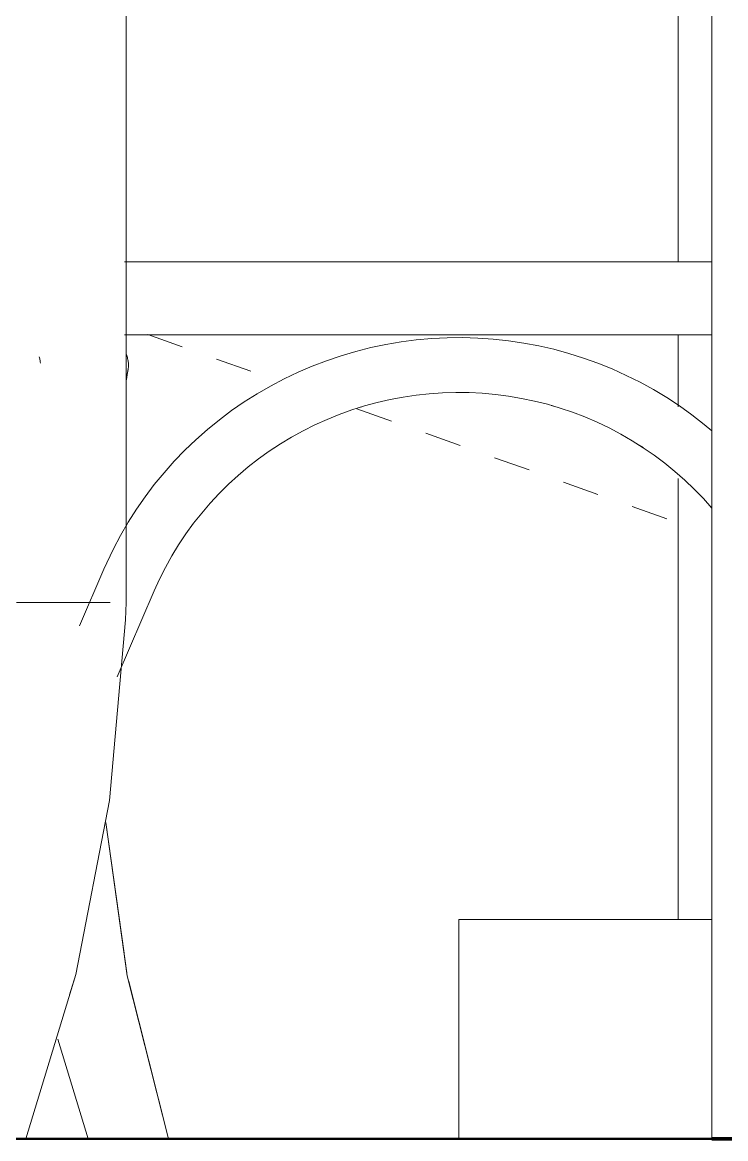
# Model space of a CAD drawing. Extents: x 4834 to 83801, y -13735 to 32221.
# Drawn here: x 13577.56 to 13587.18, y -12508.54 to -12493.26 of the extents above; entities that cross this region are included whole.
import ezdxf

# ---------------------------------------------------------------- set-up
doc = ezdxf.new("R2010")
doc.units = 0
doc.header["$LTSCALE"] = 8
doc.header["$MEASUREMENT"] = 0
for name, pattern in [('Dash 1_16_', [0.125, 0.0625, -0.0625]), ('Grid Line 1_2_', [0.875, 0.5, -0.125, 0.125, -0.125]), ('IMPORT-Hidden __x_', [0.1875, 0.125, -0.0625])]:
    doc.linetypes.add(name, pattern=pattern)
doc.layers.get('0').update_dxf_attribs({"lineweight": 9})
for name, color, linetype, lineweight in [('A-COLS', 52, 'Continuous', 9), ('A-DIM-480', 52, 'Continuous', 18), ('A-FLOR-LEVL', 51, 'Continuous', 9), ('A-WALL', 7, 'Continuous', 40), ('A-Wall-New', 1, 'Continuous', 50), ('Details', 2, 'Continuous', 15), ('door', 43, 'Continuous', 13), ('first_dwg', 8, 'Continuous', 9), ('Furniture', 132, 'Continuous', 5), ('Q-CASE', 31, 'Continuous', 9), ('Q-SPCQ', 91, 'Continuous', 9)]:
    doc.layers.add(name, color=color, linetype=linetype, lineweight=lineweight)

# ---------------------------------------------------------------- blocks, each defined once
blk = doc.blocks.new('first_dwg__U12-354697-Section 1')
at = {"layer": 'door'}
blk.add_line((839.634, 0), (835.634, 0), dxfattribs=at)
at = {"layer": 'door', "flags": 128}
blk.add_lwpolyline([(839.634, 0), (865.09, 0), (863.852, 0), (838.396, 0), (839.634, 0), (835.634, 0)], dxfattribs=at)
blk = doc.blocks.new('first_dwg_A$C4D910482-354715-Section 1')
at = {"layer": 'Furniture'}
for p, q in [((830.889, 0), (826.789, 0)), ((831.187, 0), (828.259, 0)), ((836.667, 0), (830.889, 0)), ((836.667, 0), (831.187, 0)), ((844.667, 0), (850.181, 0)), ((848.806, 0), (844.679, 0)), ((847.336, 0), (844.683, 0)), ((850.181, 0), (847.336, 0))]:
    blk.add_line(p, q, dxfattribs=at)
at = {"layer": 'Furniture', "flags": 128}
for points in [[(826.789, 0), (828.176, 0), (829.646, 0)], [(828.259, 0), (831.893, 0), (836.667, 0)], [(848.723, 0), (850.193, 0), (848.806, 0)]]:
    blk.add_lwpolyline(points, dxfattribs=at)
blk = doc.blocks.new('first_dwg_A$C4D910482-V16-Section 1')
at = {"layer": 'Furniture'}
for p, q in [((821.626, 0), (816.376, 0)), ((816.376, 0), (821.626, 0)), ((821.626, 0), (817.876, 0)), ((817.876, 0), (821.626, 0)), ((821.626, 0), (826.181, 0)), ((826.181, 0), (821.626, 0)), ((821.626, 0), (826.181, 0)), ((826.181, 0), (821.626, 0)), ((827.277, 0), (828.132, 0)), ((828.132, 0), (827.277, 0)), ((827.277, 0), (828.132, 0)), ((828.132, 0), (827.277, 0)), ((829.228, 0), (833.205, 0)), ((833.205, 0), (829.228, 0))]:
    blk.add_line(p, q, dxfattribs=at)
blk = doc.blocks.new('first_dwg-354694-Section 1')
at = {"layer": 'A-DIM-480', "color": 42, "lineweight": 13}
blk.add_line((531.034, 0), (1093.113, 0), dxfattribs=at)
at = {"layer": 'A-WALL', "color": 7, "lineweight": 50}
for p, q in [((833.927, 0), (799.447, 0)), ((801.447, 0), (831.927, 0)), ((828.647, 0), (831.847, 0)), ((828.647, 0), (831.847, 0)), ((840.167, 0), (830.647, 0)), ((831.927, 0), (834.647, 0)), ((834.647, 0), (833.927, 0)), ((834.984, 0), (836.035, 0))]:
    blk.add_line(p, q, dxfattribs=at)
at = {"layer": 'A-WALL', "color": 7, "lineweight": 50, "flags": 128}
for points in [[(834.647, 0), (759.607, 0), (765.126, 0)], [(830.647, 0), (840.167, 0), (846.893, 0), (848.333, 0), (896.333, 0), (897.853, 0), (901.373, 0)], [(836.559, 0), (836.667, 0), (1084.613, 0)]]:
    blk.add_lwpolyline(points, dxfattribs=at)
blk.add_lwpolyline([(830.727, 0), (809.927, 0), (810.807, 0), (831.607, 0)], close=True, dxfattribs=at)
at = {"layer": 'A-Wall-New'}
for p, q in [((534.034, 0), (1090.113, 0)), ((539.534, 0), (1084.613, 0))]:
    blk.add_line(p, q, dxfattribs=at)
at = {"layer": 'A-Wall-New', "color": 10, "lineweight": 70}
for p, q in [((836.667, 0), (844.667, 0)), ((844.667, 0), (836.667, 0)), ((844.667, 0), (836.667, 0))]:
    blk.add_line(p, q, dxfattribs=at)
at = {"layer": 'Details', "linetype": 'IMPORT-Hidden __x_'}
for p, q in [((830.338, 0), (833.205, 0)), ((833.205, 0), (830.338, 0))]:
    blk.add_line(p, q, dxfattribs=at)
at = {"layer": 'Furniture'}
for p, q in [((827.252, 0), (836.647, 0)), ((833.205, 0), (827.277, 0))]:
    blk.add_line(p, q, dxfattribs=at)
for name in ['first_dwg_A$C4D910482-V16-Section 1', 'first_dwg_A$C4D910482-V16-Section 1', 'first_dwg_A$C4D910482-V16-Section 1', 'first_dwg_A$C4D910482-354715-Section 1', 'first_dwg__U12-354697-Section 1']:
    blk.add_blockref(name, (0, 0))
blk = doc.blocks.new('Rectangular Column - 24_ x 24_-369624-Section 1')
at = {"layer": 'A-COLS'}
for p, q in [((836.667, 0), (836.667, 108)), ((844.667, 0), (836.667, 0))]:
    blk.add_line(p, q, dxfattribs=at)
blk = doc.blocks.new('Kitchenette - Small - 48_-372256-Section 1')
at = {"layer": 'Q-SPCQ', "linetype": 'Dash 1_16_'}
for p, q in [((828.945, 11.003), (830.821, 10.338)), ((831.809, 9.987), (836.205, 8.427))]:
    blk.add_line(p, q, dxfattribs=at)
at = {"layer": 'Q-SPCQ'}
for p, q in [((827.277, 0), (828.132, 0)), ((829.228, 0), (833.205, 0))]:
    blk.add_line(p, q, dxfattribs=at)
blk = doc.blocks.new('BAR_WITH_STOOLS_16588 - BAR_WITH_STOOLS_16588-392758-Section 1')
at = {"layer": 'Q-CASE'}
for p, q in [((836.205, 26.997), (836.205, 11.994)), ((828.651, 7.337), (828.651, 25.531)), ((828.792, 12), (828.626, 12)), ((836.205, 11.001), (836.205, 10.017)), ((827.472, 10.648), (827.475, 10.637)), ((833.164, 10.212), (833.252, 10.211)), ((831.861, 10.011), (831.911, 10.027)), ((834.467, 10.035), (834.548, 10.011)), ((830.679, 9.454), (830.734, 9.49)), ((835.673, 9.491), (835.726, 9.458)), ((836.205, 9.036), (836.205, 3)), ((828.346, 7.793), (828.011, 7.016)), ((828.528, 6.32), (829.034, 7.496)), ((827.371, 7.337), (827.177, 7.337)), ((827.371, 7.337), (827.526, 7.337)), ((827.707, 7.337), (827.371, 7.337)), ((827.526, 7.337), (827.707, 7.337)), ((828.432, 7.337), (827.707, 7.337)), ((828.096, 7.337), (828.276, 7.337)), ((828.276, 7.337), (828.432, 7.337)), ((828.422, 4.63), (828.431, 4.729)), ((828.623, 2.537), (828.371, 4.326)), ((828.623, 2.537), (828.371, 4.326)), ((828.623, 2.537), (828.371, 4.326)), ((828.623, 2.537), (828.371, 4.326)), ((828.623, 2.537), (828.371, 4.326)), ((828.623, 2.537), (828.371, 4.326)), ((828.661, 2.271), (828.371, 4.326)), ((833.205, 3), (836.667, 3)), ((833.205, 0), (833.205, 3)), ((829.228, 0), (828.683, 2.164)), ((829.228, 0), (828.686, 2.153)), ((829.228, 0), (828.686, 2.153)), ((829.228, 0), (828.686, 2.153)), ((829.228, 0), (828.686, 2.153)), ((829.228, 0), (828.686, 2.153)), ((829.228, 0), (828.686, 2.153)), ((828.132, 0), (827.717, 1.363)), ((836.667, 0), (833.205, 0))]:
    blk.add_line(p, q, dxfattribs=at)
at = {"layer": 'Q-CASE', "flags": 128}
for points in [[(828.681, 12), (828.857, 12), (829.039, 12), (829.229, 12), (829.424, 12), (829.626, 12), (829.833, 12), (830.046, 12), (830.263, 12), (830.486, 12), (830.713, 12), (830.943, 12), (831.178, 12), (831.415, 12), (831.552, 12)], [(836.667, 12), (836.576, 12), (836.364, 12), (836.146, 12), (835.924, 12), (835.697, 12), (835.466, 12), (835.232, 12), (834.994, 12), (834.753, 12), (834.51, 12), (834.265, 12), (834.019, 12), (833.771, 12), (833.522, 12), (833.272, 12), (833.022, 12), (832.773, 12), (832.525, 12), (832.277, 12), (832.031, 12), (831.787, 12), (831.545, 12), (831.306, 12), (831.07, 12), (830.837, 12), (830.608, 12), (830.383, 12), (830.163, 12), (829.947, 12), (829.737, 12), (829.532, 12), (829.333, 12), (829.141, 12), (828.955, 12), (828.792, 12)], [(836.247, 12), (836.462, 12), (836.667, 12)], [(828.626, 11), (828.681, 11), (828.792, 11)], [(836.653, 11), (836.442, 11), (836.226, 11), (836.005, 11), (835.78, 11), (835.551, 11), (835.317, 11), (835.081, 11), (834.841, 11), (834.599, 11), (834.355, 11), (834.109, 11), (833.861, 11), (833.613, 11), (833.363, 11), (833.114, 11), (832.864, 11), (832.615, 11), (832.367, 11), (832.121, 11), (831.876, 11), (831.633, 11), (831.393, 11), (831.155, 11), (830.921, 11), (830.691, 11), (830.465, 11), (830.243, 11), (830.025, 11), (829.813, 11), (829.606, 11), (829.405, 11), (829.21, 11), (829.022, 11), (828.84, 11), (828.665, 11)], [(828.792, 11), (828.972, 11), (829.159, 11), (829.352, 11), (829.551, 11), (829.757, 11), (829.967, 11), (830.183, 11), (830.404, 11), (830.629, 11), (830.859, 11), (831.092, 11), (831.328, 11), (831.568, 11), (831.81, 11), (832.054, 11), (832.301, 11), (832.548, 11), (832.797, 11), (833.046, 11), (833.296, 11), (833.545, 11), (833.794, 11), (834.042, 11), (834.289, 11), (834.534, 11), (834.776, 11), (835.017, 11), (835.254, 11), (835.488, 11), (835.718, 11), (835.945, 11), (836.167, 11), (836.384, 11), (836.596, 11), (836.667, 11)], [(836.667, 9.686), (836.561, 9.775), (836.395, 9.904), (836.224, 10.027), (836.049, 10.142), (835.869, 10.251), (835.684, 10.352), (835.496, 10.446), (835.304, 10.533), (835.109, 10.612), (834.911, 10.683), (834.71, 10.746), (834.506, 10.802), (834.301, 10.849), (834.094, 10.888), (833.885, 10.919), (833.675, 10.941), (833.465, 10.956), (833.254, 10.962), (833.043, 10.96), (832.833, 10.949), (832.622, 10.93), (832.413, 10.903), (832.205, 10.868), (831.999, 10.825), (831.795, 10.773), (831.593, 10.714), (831.393, 10.646), (831.196, 10.571), (831.003, 10.488), (830.813, 10.397), (830.627, 10.299), (830.445, 10.194), (830.267, 10.082), (830.094, 9.963), (829.926, 9.837), (829.763, 9.704), (829.606, 9.565), (829.454, 9.42), (829.309, 9.27), (829.169, 9.113), (829.036, 8.951), (828.91, 8.784), (828.791, 8.613), (828.678, 8.436), (828.573, 8.256), (828.475, 8.071), (828.385, 7.882), (828.346, 7.793)], [(836.667, 9.686), (836.561, 9.775), (836.395, 9.904), (836.224, 10.027), (836.049, 10.142), (835.869, 10.251), (835.684, 10.352), (835.496, 10.446), (835.304, 10.533), (835.109, 10.612), (834.911, 10.683), (834.71, 10.746), (834.506, 10.802), (834.301, 10.849), (834.094, 10.888), (833.885, 10.919), (833.675, 10.941), (833.465, 10.956), (833.254, 10.962), (833.043, 10.96), (832.833, 10.949), (832.622, 10.93), (832.413, 10.903), (832.205, 10.868), (831.999, 10.825), (831.795, 10.773), (831.593, 10.714), (831.393, 10.646), (831.196, 10.571), (831.003, 10.488), (830.813, 10.397), (830.627, 10.299), (830.445, 10.194), (830.267, 10.082), (830.094, 9.963), (829.926, 9.837), (829.763, 9.704), (829.606, 9.565), (829.454, 9.42), (829.309, 9.27), (829.169, 9.113), (829.036, 8.951), (828.91, 8.784), (828.791, 8.613), (828.678, 8.436), (828.65, 8.388)], [(827.46, 10.7), (827.464, 10.686), (827.468, 10.671), (827.471, 10.656)], [(828.653, 10.732), (828.658, 10.718), (828.663, 10.704), (828.668, 10.69), (828.671, 10.675), (828.675, 10.66), (828.677, 10.646), (828.679, 10.631), (828.681, 10.616), (828.682, 10.601), (828.682, 10.586), (828.682, 10.571), (828.681, 10.556), (828.679, 10.541), (828.677, 10.526), (828.676, 10.522)], [(828.653, 10.732), (828.658, 10.718), (828.663, 10.704), (828.668, 10.69), (828.671, 10.675), (828.675, 10.66), (828.677, 10.646), (828.679, 10.631), (828.681, 10.616), (828.682, 10.601), (828.682, 10.586), (828.682, 10.571), (828.681, 10.556), (828.679, 10.541), (828.677, 10.526), (828.676, 10.522)], [(828.653, 10.732), (828.658, 10.718), (828.663, 10.704), (828.668, 10.69), (828.671, 10.675), (828.675, 10.66), (828.677, 10.646), (828.679, 10.631), (828.681, 10.616), (828.682, 10.601), (828.682, 10.586), (828.682, 10.571), (828.681, 10.556), (828.679, 10.541), (828.677, 10.526), (828.676, 10.522)], [(828.653, 10.732), (828.658, 10.718), (828.663, 10.704), (828.668, 10.69), (828.671, 10.675), (828.675, 10.66), (828.677, 10.646), (828.679, 10.631), (828.681, 10.616), (828.682, 10.601), (828.682, 10.586), (828.682, 10.571), (828.681, 10.556), (828.679, 10.541), (828.677, 10.526), (828.676, 10.522)], [(827.479, 10.612), (827.475, 10.633), (827.473, 10.646), (827.472, 10.652)], [(828.65, 10.373), (828.658, 10.417), (828.664, 10.453), (828.669, 10.482), (828.673, 10.503), (828.675, 10.516), (828.676, 10.522), (828.676, 10.522)], [(828.676, 10.522), (828.676, 10.518), (828.673, 10.507), (828.67, 10.487), (828.665, 10.46), (828.659, 10.426), (828.652, 10.384)], [(828.669, 10.482), (828.673, 10.503), (828.675, 10.516), (828.676, 10.522), (828.676, 10.522)], [(828.669, 10.482), (828.673, 10.503), (828.675, 10.516), (828.676, 10.522), (828.676, 10.522)], [(828.669, 10.482), (828.673, 10.503), (828.675, 10.516), (828.676, 10.522), (828.676, 10.522)], [(828.676, 10.522), (828.676, 10.518), (828.673, 10.507), (828.67, 10.487)], [(828.676, 10.522), (828.676, 10.518), (828.673, 10.507), (828.67, 10.487)], [(828.676, 10.522), (828.676, 10.518), (828.673, 10.507), (828.67, 10.487)], [(829.034, 7.496), (829.108, 7.659), (829.189, 7.818), (829.276, 7.974), (829.369, 8.127), (829.468, 8.276), (829.574, 8.421), (829.685, 8.561), (829.802, 8.697), (829.924, 8.829), (830.052, 8.955), (830.184, 9.077), (830.322, 9.193), (830.464, 9.304), (830.61, 9.409), (830.761, 9.508), (830.915, 9.601), (831.073, 9.688), (831.235, 9.769), (831.4, 9.843), (831.568, 9.911), (831.738, 9.972), (831.911, 10.027), (832.086, 10.074), (832.262, 10.115), (832.44, 10.148), (832.62, 10.175), (832.8, 10.194), (832.981, 10.207), (833.162, 10.212), (833.344, 10.21), (833.525, 10.201), (833.705, 10.185), (833.885, 10.162), (834.064, 10.131), (834.241, 10.094), (834.417, 10.05), (834.591, 9.999), (834.762, 9.941), (834.931, 9.876), (835.097, 9.805), (835.261, 9.727), (835.421, 9.643), (835.577, 9.552), (835.729, 9.456), (835.878, 9.354), (836.022, 9.246), (836.161, 9.132), (836.296, 9.013), (836.426, 8.889), (836.551, 8.76), (836.667, 8.63)], [(827.151, 7.337), (827.177, 7.337), (827.252, 7.337), (827.371, 7.337)], [(827.277, 0), (827.96, 2.245), (828.422, 4.63), (828.643, 7.102), (828.651, 7.337)], [(827.707, 7.337), (827.901, 7.337), (828.096, 7.337)], [(829.228, 0), (828.666, 2.229), (828.371, 4.326)], [(827.876, 1.969), (827.96, 2.245), (828.042, 2.669)]]:
    blk.add_lwpolyline(points, dxfattribs=at)
at = {"layer": 'Q-CASE'}
for points, knots in [([(826.322, 0), (826.352, 0), (826.4, 0), (826.469, 0), (826.524, 0), (826.584, 0), (826.644, 0), (826.702, 0), (826.762, 0), (826.821, 0), (826.896, 0), (826.987, 0), (827.081, 0), (827.156, 0), (827.211, 0), (827.243, 0), (827.261, 0), (827.273, 0), (827.277, 0), (827.277, 0)], [-1, -1, -1, -1, -0.9305556, -0.8958333, -0.8611111, -0.8263889, -0.7916667, -0.7569444, -0.7222222, -0.6875, -0.6527778, -0.5833333, -0.5138889, -0.4444444, -0.3888889, -0.3333333, -0.3055556, -0.2777778, -0.226262, -0.226262, -0.226262, -0.226262]), ([(828.132, 0), (828.132, 0), (828.133, 0), (828.138, 0), (828.151, 0), (828.175, 0), (828.221, 0), (828.294, 0), (828.377, 0), (828.466, 0), (828.554, 0), (828.647, 0), (828.727, 0), (828.79, 0), (828.854, 0), (828.915, 0), (828.972, 0), (829.026, 0), (829.064, 0), (829.088, 0)], [-0.773738, -0.773738, -0.773738, -0.773738, -0.7569444, -0.7222222, -0.6875, -0.6527778, -0.5833333, -0.5138889, -0.4444444, -0.3888889, -0.3333333, -0.2777778, -0.2222222, -0.1944444, -0.1666667, -0.1111111, -0.0833333, -0.0555556, 0, 0, 0, 0]), ([(829.088, 0), (829.117, 0), (829.153, 0), (829.189, 0), (829.209, 0), (829.222, 0), (829.227, 0), (829.228, 0), (829.228, 0)], [-1, -1, -1, -1, -0.9305556, -0.8958333, -0.8611111, -0.8263889, -0.7916667, -0.7777778, -0.7777778, -0.7777778, -0.7777778])]:
    blk.add_open_spline(points, degree=3, knots=knots, dxfattribs=at)

msp = doc.modelspace()

# ---------------------------------------------------------------- linework, layer by layer
at = {"layer": 'A-FLOR-LEVL', "linetype": 'Grid Line 1_2_'}
msp.add_line((12783.38619, -12508.53771), (14033.99315, -12508.53771), dxfattribs=at)

# ---------------------------------------------------------------- block references
at = {"layer": 'A-COLS'}
msp.add_blockref('Rectangular Column - 24_ x 24_-369624-Section 1', (12750.32625, -12508.53771), dxfattribs=at)
at = {"layer": 'first_dwg', "color": 52, "lineweight": 20}
msp.add_blockref('first_dwg-354694-Section 1', (12750.32625, -12508.53771), dxfattribs=at)
at = {"layer": 'Q-CASE'}
msp.add_blockref('BAR_WITH_STOOLS_16588 - BAR_WITH_STOOLS_16588-392758-Section 1', (12750.32625, -12508.53771), dxfattribs=at)
at = {"layer": 'Q-SPCQ'}
msp.add_blockref('Kitchenette - Small - 48_-372256-Section 1', (12750.32625, -12508.53771), dxfattribs=at)

doc.saveas('drawing.dxf')
